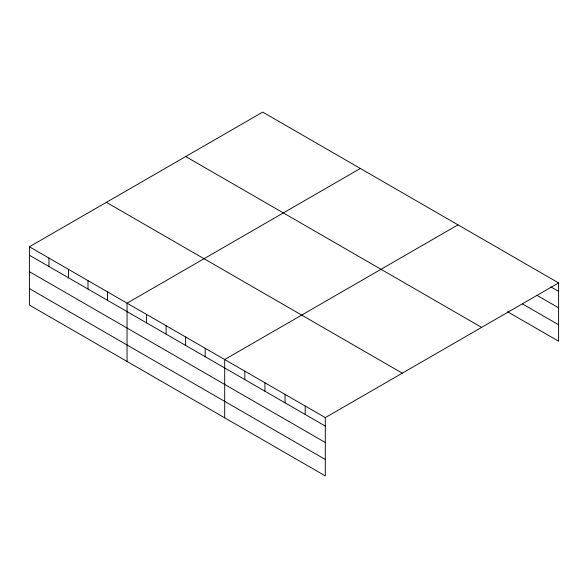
<?xml version="1.0" encoding="UTF-8"?>
<svg xmlns="http://www.w3.org/2000/svg" width="588" height="588" viewBox="0 0 588 588"><rect width="100%" height="100%" fill="white"/><g stroke="black" fill="none" stroke-linecap="round" stroke-linejoin="round"><path stroke-width="0.88" d="M325.304 442.514L325.304 417.627L29.4 246.784L29.4 305.069L325.304 475.905L325.304 442.514L29.4 271.671M507.525 311.721L558.6 341.216L558.6 282.931L262.696 112.095L29.4 246.784M360.341 168.469L127.052 303.165L127.052 361.444M457.993 224.851L224.697 359.54L224.697 417.818M325.304 417.627L558.6 282.931M550.86 286.907L558.6 291.376M536.932 295.308L558.6 307.818M522.225 303.768L558.6 324.767M185.705 156.54L481.616 327.384M106.384 202.338L402.295 373.174M29.4 255.221L325.304 426.065M29.4 288.62L325.304 459.456M305.187 406.007L305.187 414.444M285.062 394.394L285.062 402.831M264.938 382.773L264.938 391.211M244.821 371.16L244.821 379.598M205.168 348.265L205.168 356.703M185.639 336.99L185.639 345.428M166.11 325.715L166.11 334.153M146.581 314.44L146.581 322.878M107.516 291.891L107.516 300.328M87.987 280.616L87.987 289.053M68.458 269.333L68.458 277.779M48.929 258.059L48.929 266.504"/></g></svg>
